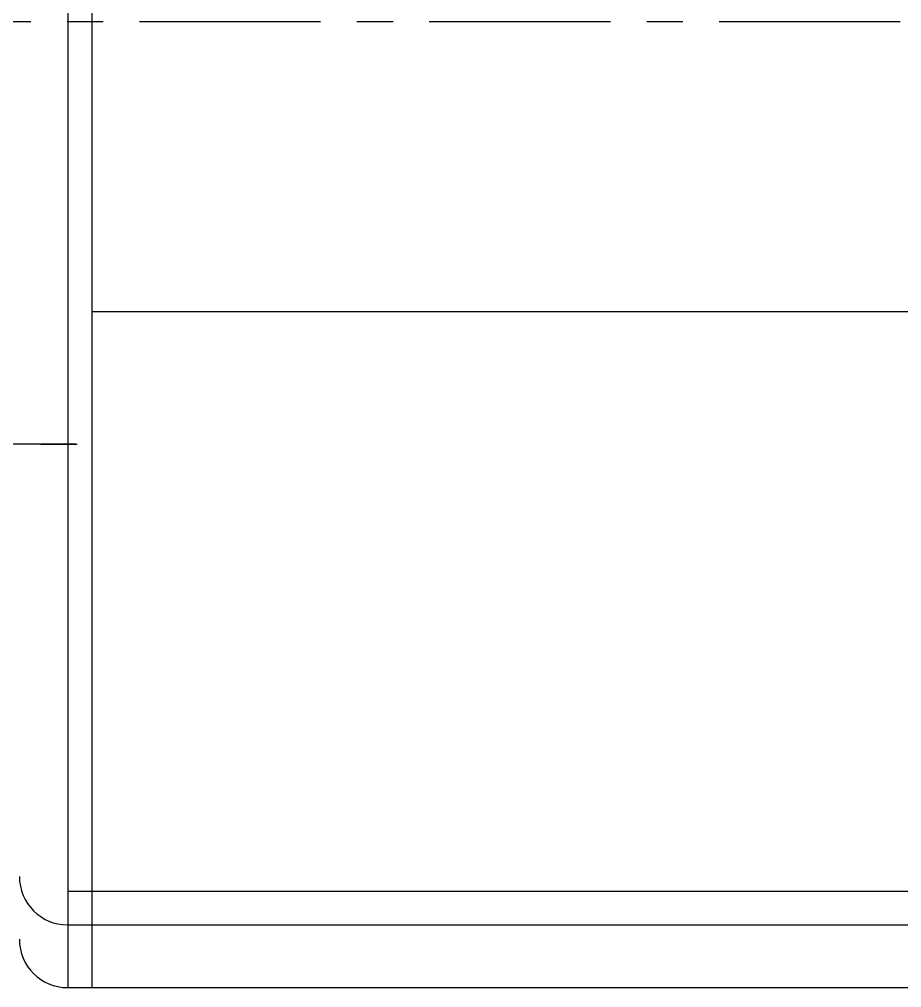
# Model space of a CAD drawing. Extents: x -653 to 8, y -59 to 438.
# Drawn here: x -473.96 to -437.43, y -9.94 to 30.15 of the extents above; entities that cross this region are included whole.
import ezdxf

# ---------------------------------------------------------------- set-up
doc = ezdxf.new("R2010")
doc.units = 0
doc.linetypes.add('CENTER', pattern=[12, 7.5, -1.5, 1.5, -1.5])
doc.linetypes.add('CONTINOUS', pattern=[0])
doc.layers.get('0').update_dxf_attribs({"linetype": 'CONTINUOUS'})
doc.layers.add('CENTER', color=1, linetype='CENTER')

msp = doc.modelspace()

# ---------------------------------------------------------------- linework, layer by layer
at = {"color": 7, "linetype": 'CONTINOUS'}
for p, q in [((-471.957, 70.061), (-471.957, -9.939)), ((-470.957, 70.061), (-470.957, -9.939)), ((-470.957, 18.061), (-6.957, 18.061)), ((-471.957, -5.939), (-5.957, -5.939)), ((-471.957, -7.341), (-5.957, -7.341)), ((-471.957, -9.939), (-5.957, -9.939))]:
    msp.add_line(p, q, dxfattribs=at)
for centre in [(-471.957, -5.341), (-471.957, -7.939)]:
    msp.add_arc(centre, 2, 180, 270, dxfattribs=at)
at = {"layer": 'CENTER', "color": 1, "linetype": 'CENTER'}
for p, q in [((-516.985, 30.061), (3.971, 30.061)), ((-506.067, 12.561), (-470.957, 12.561)), ((-471.618, 12.561), (-479.727, 12.561))]:
    msp.add_line(p, q, dxfattribs=at)

doc.saveas('drawing.dxf')
